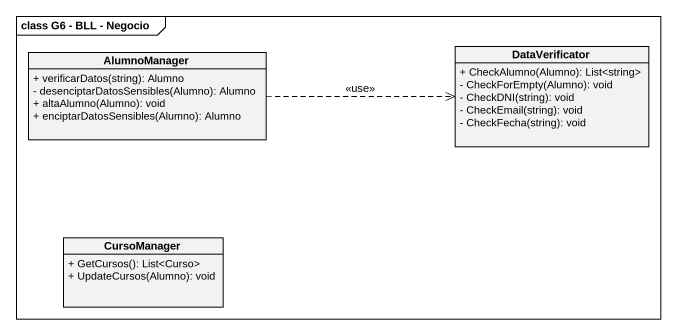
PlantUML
@startuml
mainframe class G6 - BLL - Negocio
hide circle
hide empty members
skinparam classAttributeIconSize 0
class AlumnoManager {
  + verificarDatos(string): Alumno
  - desenciptarDatosSensibles(Alumno): Alumno
  + altaAlumno(Alumno): void
  + enciptarDatosSensibles(Alumno): Alumno
}
class DataVerificator {
  + CheckAlumno(Alumno): List<string>
  - CheckForEmpty(Alumno): void
  - CheckDNI(string): void
  - CheckEmail(string): void
  - CheckFecha(string): void
}
class CursoManager {
  + GetCursos(): List<Curso>
  + UpdateCursos(Alumno): void
}
AlumnoManager .right.> DataVerificator : <<use>>
@enduml
